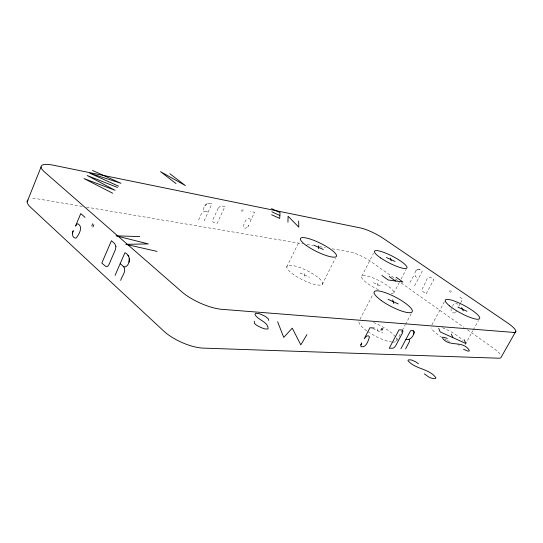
<?xml version="1.0" encoding="UTF-8"?>
<svg xmlns="http://www.w3.org/2000/svg" width="543" height="543" viewBox="0 0 543 543"><rect width="100%" height="100%" fill="white"/><g stroke="black" fill="none" stroke-linecap="round" stroke-linejoin="round"><path stroke-width="0.41" stroke-dasharray="2.71 2.04" d="M451.355 308.363C450.276 310.284 451.708 312.598 453.744 313.012L454.681 312.911L456.147 311.716M204.093 220.967L211.892 203.856C207.494 201.1 201.738 207.039 204.358 211.132L208.125 212.123M198.616 219.976C200.503 217.376 200.645 211.403 204.942 211.505M241.391 211.207L242.151 209.578M242.504 211.424L243.264 209.795M286.745 267L299.261 241.309M322.237 284.43A19.894 5.125 26.3 0 0 299.519 267.407A19.894 5.125 26.3 0 0 292.426 273.753A19.894 5.125 26.3 0 0 322.237 284.43L335.391 258.156M361.801 276.183L373.536 253.235M360.009 319.284L373.177 293.858M393.716 293.118L399.526 282.027M401.073 279.068L406.11 269.457M414.567 285.849L422.21 271.412C416.556 264.55 410.915 276.448 418.517 278.389M409.897 282.55L413.196 276.591L414.798 276.041L415.775 276.462M396.695 340.861L401.868 331.155M402.268 330.409L405.051 325.182M405.451 324.436L411.418 313.236M449.4 291.767L450.188 290.322M431.855 324.952L444.486 301.603M450.493 292.521L451.281 291.068M452.421 306.401L453.486 304.44L454.986 303.191L455.91 303.123L457.559 304.019L458.482 305.614M458.801 306.184L460.342 303.367M460.729 302.661L462.65 299.139L458.414 296.234M465.168 344.554L472.844 330.714M473.252 329.988L478.505 320.519M204.725 206.001L206.679 203.863M247.852 226.852L248.782 225.23C248.144 227.198 245.796 229.092 243.787 227.727L243.413 227.049C243.692 223.818 245.999 216.976 250.35 218.992L250.221 221.571L254.586 212.279L250.425 211.458M415.857 270.774L417.655 269.369M455.523 312.456L456.507 311.058M207.894 203.34L209.069 203.299M82.298 206.421L39.68 199.193A26.661 7.724 21.7 0 0 30.584 198.908M86.473 207.134L302.899 243.834M307.08 244.54L312.924 245.531M319.61 246.665L325.461 247.656M332.146 248.789L348.857 251.626A18.109 3.977 26.9 0 1 371.5 261.977L397.727 280.521M418.734 269.321L419.759 269.735M372.871 328.549L382.964 333.049M299.98 272.953L309.564 277.263M373.421 282.679L382.021 286.582M401.182 282.964L464 327.381M467.455 329.818L492.996 347.88A20.322 4.778 29 0 1 500.85 355.278M422.563 291.197L426.146 293.973L433.898 279.455L430.076 277.093C425.237 277.744 425.61 285.285 422.535 288.055A2.858 2.423 -82.3 0 0 422.563 291.197M377.331 283.202L378.125 286.08M377.46 328.861L378.39 332.757M304.718 273.577L304.833 276.659M459.181 345.192A19.331 4.697 28.6 0 1 457.735 344.805M449.516 341.567A19.331 4.697 28.6 0 1 447.222 340.427M446.468 340.027A19.331 4.697 28.6 0 1 444.541 338.961M442.036 337.474A19.331 4.697 28.6 0 1 431.156 327.836M442.409 327.707A19.331 4.697 28.6 0 1 463.009 340.481M378.525 289.806A18.089 4.222 27.3 0 1 361.726 276.265A18.089 4.222 27.3 0 1 383.677 283.195A18.089 4.222 27.3 0 1 391.157 293.797M396.132 337.794A21.265 5.803 27.8 0 1 392.725 342.07M392.073 342.022A21.265 5.803 27.8 0 1 367.299 331.25M366.701 330.823A21.265 5.803 27.8 0 1 359.235 320.777M373.462 322.488A21.265 5.803 27.8 0 1 395.603 337.013M218.143 208.288L213.039 219.426A3.258 2.186 -52.1 0 0 213.223 222.338L217.227 223.282L224.958 206.455L220.763 205.872L218.143 208.288"/><path stroke-width="0.81" d="M72.49 233.056L73.257 230.687C71.907 233.151 72.076 237.087 75.097 238.173L76.061 238.01C79.068 234.78 83.446 226.682 77.9 223.791L77.025 224.049L75.538 226.092L80.758 213.589L85.061 217.397M287.946 222.209L288.075 216.209L298.799 227.171L298.664 221.069M400.904 348.755L410.63 330.592L413.033 330.762L414.16 331.875C413.895 335.839 410.413 340.644 405.926 339.368M414.16 331.875L413.596 334.352M360.844 344.981L361.699 343.02L360.844 344.981L361.081 346.733C366.104 348.063 368.453 340.515 369.437 336.836L368.439 335.846L366.735 335.995L364.204 338.764L369.959 327.748L374.317 328.053M268.751 320.431L268.418 318.924L265.676 316.63A13.745 4.33 25.9 0 0 258.577 313.501L255.617 313.291L254.966 314.587C258.061 320.295 267.658 321.463 268.181 328.427L267.679 329.051L264.679 328.888A13.88 4.419 25.9 0 1 257.321 325.671A6.082 1.955 25.9 0 1 254.497 323.275L254.287 321.191M120.193 263.633L123.085 266.24L124.32 266.864L125.677 266.789C130.734 263.769 130.673 255.21 124.958 252.678L115.096 275.321M128.949 262.201L129.356 258.305M27.15 201.806L41.071 166.972M91.794 225.936L92.717 223.75M92.948 226.96L93.871 224.775M120.675 280.398C121.693 276.17 127.164 270.862 123.471 266.545M380.86 330.185L381.844 328.311M381.973 330.259L382.958 328.393M405.587 348.932L409.524 341.371L409.402 339.789L408.662 339.497M515.85 331.332L501.304 356.921A20.322 4.778 29 0 1 498.562 358.21L203.313 348.124A29.831 10.65 24.3 0 1 163.81 331.128L30.517 207.209A26.661 7.724 21.7 0 1 28.046 199.98M306.897 334.603L300.802 344.88L292.263 328.162L283.724 337.407L277.602 321.714M139.741 236.599L116.073 235.818L148.32 243.922L125.82 244.336L157.09 251.402M117.512 187.457L87.226 175.538L115.13 190.301L84.05 178.593L112.679 193.233M413.033 330.762L413.759 331.087M118.578 186.181L89.731 173.183L120.987 183.303L92.554 170.468M447.303 338.52L444.554 337.393L442.66 337.251A11.098 2.735 28.7 0 0 443.583 339.477C450.425 346.461 461.394 341.018 468.114 348.701A11.098 2.729 28.8 0 1 469.186 350.982A4.833 1.188 28.9 0 1 467.374 350.9L463.525 349.271M388.15 299.356L398.304 303.951M457.932 307.155L466.987 311.282M313.678 245.11L323.323 249.502M386.419 257.497L395.066 261.461M271.48 208.607L280.039 212.523L279.706 218.435L271.615 214.736M271.88 211.824L279.869 215.483M396.085 277.222L402.899 282.027L388.197 279.984L381.858 275.471M389.222 276.53L395.535 281.002M169.864 173.733L185.373 185.563L160.538 171.676L176.054 183.588M418.47 363.749L415.66 361.781L412.049 360.165A12.659 3.584 28.7 0 0 408.126 360.057L408.01 360.667C415.157 369.315 428.99 368.378 435.832 377.65L435.785 378.301A12.74 3.618 28.9 0 1 431.929 378.301A5.573 1.588 29 0 1 428.237 376.666L424.327 373.835M127.883 255.264L128.806 256.54M461.618 307.569L463.315 310.895M464.109 339.653L465.921 343.502L440.163 331.895L438.737 328.44M451.362 334.135L452.91 337.637M390.288 258.156L391.211 260.823M392.677 299.865L393.79 303.469M318.374 245.904L318.639 248.721M115.91 246.284L115.415 249.624L109.021 264.407A4.378 2.824 -83.2 0 1 106.082 266.633L101.799 263.111L111.41 240.739L114.729 243.671L115.91 246.284M402.913 331.04L402.315 333.3L395.888 345.348A3.686 1.792 -52.7 0 1 393.105 348.172L389.256 348.253L399.057 329.811L401.963 330.015L402.913 331.04M513.23 332.377L221.687 309.3A30.191 9.53 24.6 0 1 181.824 291.835L44.621 172.063A26.933 6.889 22.3 0 1 53.377 165.208L360.756 228.012A18.245 3.53 26.8 0 1 383.507 238.526L507.216 322.678A20.491 4.242 28.7 0 1 513.23 332.377M449.563 305.892A19.494 4.168 28.3 0 0 478.865 319.114A19.494 4.168 28.3 0 0 458.991 302.94A19.494 4.168 28.3 0 0 449.563 305.892M306.279 245.477A20.064 4.554 26.3 0 0 336.144 256.649A20.064 4.554 26.3 0 0 312.965 240.026A20.064 4.554 26.3 0 0 306.279 245.477M380.718 257.979A18.231 3.747 27.2 0 0 406.89 267.977A18.231 3.747 27.2 0 0 384.6 252.685A18.231 3.747 27.2 0 0 380.718 257.979M381.532 300.686A21.462 5.165 27.6 0 0 412.212 311.743A21.462 5.165 27.6 0 0 385.897 292.874A21.462 5.165 27.6 0 0 381.532 300.686"/></g></svg>
